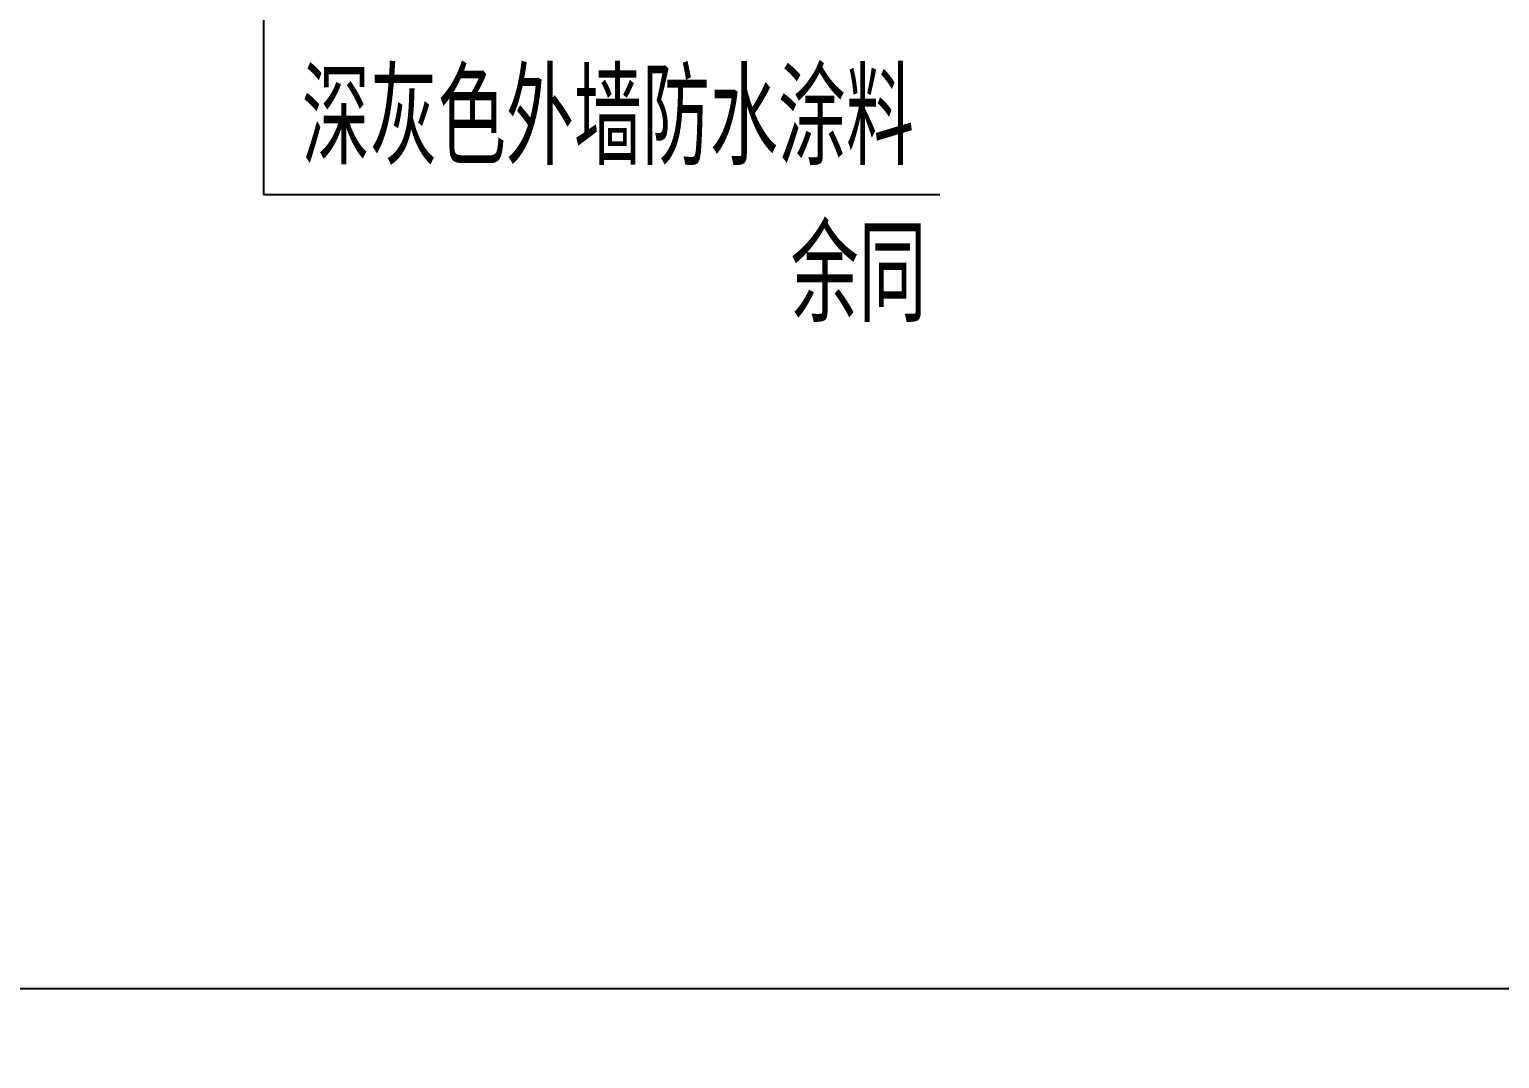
# Model space of a CAD drawing. Extents: x 14095202 to 14511487, y -1430609 to -90420.
# Drawn here: x 14402082 to 14412589, y -1252515 to -1245162 of the extents above; entities that cross this region are included whole.
import ezdxf

# ---------------------------------------------------------------- set-up
doc = ezdxf.new("R2010")
doc.units = 0
doc.header["$LTSCALE"] = 1000
doc.header["$MEASUREMENT"] = 0
for name, color, linetype in [('AXIS', 3, 'Continuous'), ('DIM_LEAD', 3, 'Continuous'), ('PUB_TEXT', 7, 'Continuous')]:
    doc.layers.add(name, color=color, linetype=linetype)
doc.styles.add('_TCH_DIM', font='SIMPLEX', dxfattribs={"bigfont": 'GBCBIG'})
doc.styles.add('_TCH_DIM_T3', font='SIMPLEX', dxfattribs={"width": 0.705882, "bigfont": 'GBCBIG'})
doc.dimstyles.new('_TCH_ARCH&&200', dxfattribs={"dimtxt": 595, "dimasz": 200, "dimexe": 500, "dimexo": 600, "dimgap": 252.5, "dimtad": 1, "dimdec": 0, "dimzin": 0, "dimdsep": 46, "dimtxsty": '_TCH_DIM_T3', "dimblk": 'ARCHTICK', "dimcen": 0.09, "dimclrt": 7, "dimazin": 2, "dimtfac": 1, "dimtdec": 0, "dimtix": 1, "dimtmove": 2, "dimatfit": 3, "dimfxl": 0, "dimtolj": 1, "dimtzin": 0, "dimarcsym": 0})

# ---------------------------------------------------------------- blocks, each defined once
blk = doc.blocks.new('_ArchTick')
at = {"color": 0, "linetype": 'ByBlock', "const_width": 0.4}
blk.add_lwpolyline([(-0.5, -0.5), (0.5, 0.5)], dxfattribs=at)
blk = doc.blocks.new('*D176')
at = {"layer": 'AXIS', "color": 0, "lineweight": -2}
for p, q in [((14371887, -1246015), (14371887, -1252515)), ((14461887, -1246015), (14461887, -1252515)), ((14371887, -1252015), (14461887, -1252015))]:
    blk.add_line(p, q, dxfattribs=at)
at = {"layer": 'Defpoints', "color": 0}
for p in [(14371887, -1245415), (14461887, -1245415), (14461887, -1252015)]:
    blk.add_point(p, dxfattribs=at)
at = {"layer": 'AXIS', "color": 0, "lineweight": -2, "xscale": 200, "yscale": 200, "zscale": 200, "rotation": 180}
blk.add_blockref('_ArchTick', (14371887, -1252015), dxfattribs=at)
at = {"layer": 'AXIS', "color": 0, "lineweight": -2, "xscale": 200, "yscale": 200, "zscale": 200}
blk.add_blockref('_ArchTick', (14461887, -1252015), dxfattribs=at)
at = {"layer": 'AXIS', "color": 7, "insert": (14416887, -1251465), "char_height": 595, "attachment_point": 5, "style": '_TCH_DIM_T3'}
blk.add_mtext('\\A1;90000', dxfattribs=at)

msp = doc.modelspace()

# ---------------------------------------------------------------- linework, layer by layer
at = {"layer": 'DIM_LEAD'}
for p, q in [((14403754.9, -1244264.9), (14403754.9, -1246341.5)), ((14403754.9, -1246341.5), (14408587.7, -1246341.5))]:
    msp.add_line(p, q, dxfattribs=at)

# ---------------------------------------------------------------- texts
at = {"layer": 'PUB_TEXT', "style": '_TCH_DIM'}
for s, p in [('深灰色外墙防水涂料', (14404028.8, -1246131.5)), ('余同', (14407521.3, -1247251.5))]:
    msp.add_text(s, height=675.18, dxfattribs=at).set_placement(p)

# ---------------------------------------------------------------- dimensions: what is measured, and where the dimension line sits
at = {"layer": 'AXIS'}
dim = msp.add_aligned_dim(p1=(14371886.9, -1245414.9), p2=(14461886.9, -1245414.9), distance=-6600, text='90000', dimstyle='_TCH_ARCH&&200', dxfattribs=at)
dim.commit()
dim.dimension.update_dxf_attribs({"geometry": '*D176', "text_midpoint": (14416886.9, -1251464.9)})

doc.saveas('drawing.dxf')
